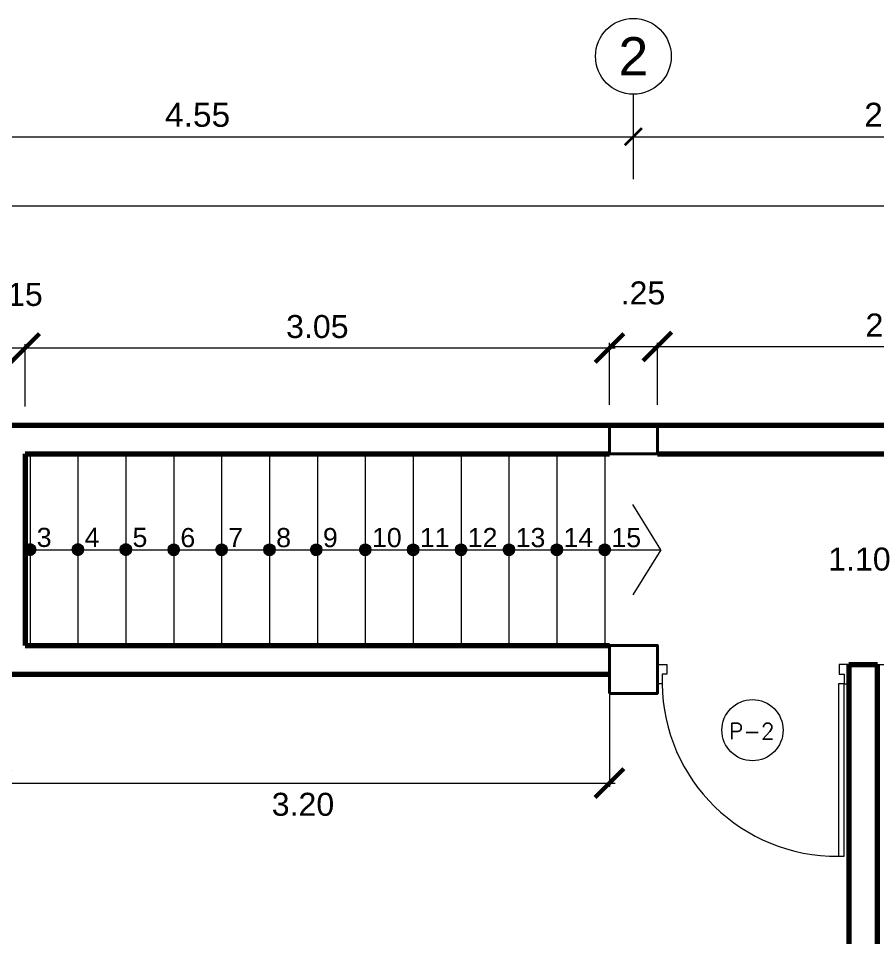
# Model space of a CAD drawing. Header units: millimetres. Extents: x 565 to 912, y 163 to 192.
# Drawn here: x 575.621 to 580.106, y 171.825 to 176.622 of the extents above; entities that cross this region are included whole.
import ezdxf

# ---------------------------------------------------------------- set-up
doc = ezdxf.new("R2010")
doc.units = ezdxf.units.MM
doc.header["$LTSCALE"] = 0.0125
for name, color, linetype, lineweight in [('COLUMNAS', 162, 'Continuous', 40), ('COTAS', 9, 'Continuous', 9), ('EQUIPO', 2, 'Continuous', 15), ('MARCO', 1, 'Continuous', 13), ('MURO ALTO', 40, 'Continuous', 70), ('proy', 254, 'Continuous', 0), ('TEXTO', 6, 'Continuous', 15)]:
    doc.layers.add(name, color=color, linetype=linetype, lineweight=lineweight)
doc.styles.add('ARIAL', font='arial.ttf')
doc.styles.add('NOMBRE-2', font='arial.ttf')
doc.styles.add('ROMANS135', font='romans.shx', dxfattribs={"width": 1.35})
doc.dimstyles.new('ISO-25', dxfattribs={"dimtxt": 0.12, "dimasz": 0.15, "dimexe": 0.02, "dimexo": 0.1055, "dimgap": 0.05, "dimtad": 2, "dimtih": 1, "dimtoh": 1, "dimzin": 4, "dimdsep": 46, "dimtxsty": 'ARIAL', "dimblk": 'ARCHTICK', "dimcen": 2.5, "dimdle": 0.03, "dimclrd": 1, "dimclre": 2, "dimclrt": 256, "dimadec": 0, "dimazin": 0, "dimtfac": 1, "dimtmove": 0, "dimatfit": 0, "dimldrblk": 'ARCHTICK', "dimfxl": 0, "dimlwd": 13, "dimlwe": 9, "dimarcsym": 0})
doc.dimstyles.new('PLANTA', dxfattribs={"dimtxt": 0.125, "dimasz": 0.09, "dimexe": 0.125, "dimexo": 0.1, "dimgap": 0.05, "dimtad": 1, "dimzin": 4, "dimdsep": 46, "dimtxsty": 'NOMBRE-2', "dimblk1": 'ARCHTICK', "dimblk2": 'ARCHTICK', "dimsah": 1, "dimcen": 0, "dimdle": 0.1, "dimclrd": 1, "dimclre": 1, "dimclrt": 256, "dimadec": 0, "dimazin": 0, "dimtfac": 1, "dimtmove": 1, "dimatfit": 3, "dimldrblk": 'ARCHTICK', "dimfxl": 0, "dimtolj": 1, "dimtzin": 0, "dimlwd": 0, "dimlwe": 0, "dimarcsym": 0})

# ---------------------------------------------------------------- blocks, each defined once
blk = doc.blocks.new('_ARCHTICK')
at = {"color": 0, "linetype": 'ByBlock', "const_width": 0.15}
blk.add_lwpolyline([(-0.5, -0.5), (0.5, 0.5)], dxfattribs=at)
blk = doc.blocks.new('*D107')
at = {"layer": 'COTAS', "color": 1, "lineweight": 0, "transparency": 16777216}
for p, q in [((573.5563, 175.0945), (573.5563, 175.7672)), ((610.5063, 175.2049), (610.5063, 175.7672)), ((610.6063, 175.6422), (573.4563, 175.6422))]:
    blk.add_line(p, q, dxfattribs=at)
at = {"layer": 'Defpoints', "color": 0, "transparency": 16777216}
for p in [(573.5563, 175.6422), (610.5063, 175.1049), (573.5563, 174.9945)]:
    blk.add_point(p, dxfattribs=at)
at = {"layer": 'COTAS', "color": 1, "lineweight": 0, "transparency": 16777216, "xscale": 0.09, "yscale": 0.09, "zscale": 0.09, "rotation": 180}
blk.add_blockref('_ARCHTICK', (573.5563, 175.6422), dxfattribs=at)
at = {"layer": 'COTAS', "color": 1, "lineweight": 0, "transparency": 16777216, "xscale": 0.09, "yscale": 0.09, "zscale": 0.09}
blk.add_blockref('_ARCHTICK', (610.5063, 175.6422), dxfattribs=at)
at = {"layer": 'COTAS', "transparency": 16777216, "insert": (592.0313, 175.756), "char_height": 0.125, "attachment_point": 5, "style": 'NOMBRE-2'}
blk.add_mtext('\\A1;36.95', dxfattribs=at)
blk = doc.blocks.new('*D110')
at = {"layer": 'COTAS', "color": 2, "lineweight": 9, "transparency": 16777216}
for p, q in [((578.9563, 174.6048), (578.9563, 174.9297)), ((581.4563, 174.6048), (581.4563, 174.9297))]:
    blk.add_line(p, q, dxfattribs=at)
at = {"layer": 'COTAS', "color": 1, "lineweight": 13, "transparency": 16777216}
blk.add_line((578.9263, 174.9097), (581.4863, 174.9097), dxfattribs=at)
at = {"layer": 'Defpoints', "color": 0, "transparency": 16777216}
for p in [(581.4563, 174.9097), (578.9563, 174.4993), (581.4563, 174.4993)]:
    blk.add_point(p, dxfattribs=at)
at = {"layer": 'COTAS', "color": 1, "lineweight": 13, "transparency": 16777216, "xscale": 0.15, "yscale": 0.15, "zscale": 0.15, "rotation": 180}
blk.add_blockref('_ARCHTICK', (578.9563, 174.9097), dxfattribs=at)
at = {"layer": 'COTAS', "color": 1, "lineweight": 13, "transparency": 16777216, "xscale": 0.15, "yscale": 0.15, "zscale": 0.15}
blk.add_blockref('_ARCHTICK', (581.4563, 174.9097), dxfattribs=at)
at = {"layer": 'COTAS', "transparency": 16777216, "insert": (580.2063, 175.021), "char_height": 0.12, "attachment_point": 5, "style": 'ARIAL'}
blk.add_mtext('2.50', dxfattribs=at)
blk = doc.blocks.new('*D109')
at = {"layer": 'COTAS', "color": 2, "lineweight": 9, "transparency": 16777216}
for p, q in [((578.7063, 174.6048), (578.7063, 174.9297)), ((578.9563, 174.6048), (578.9563, 174.9297))]:
    blk.add_line(p, q, dxfattribs=at)
at = {"layer": 'COTAS', "color": 1, "lineweight": 13, "transparency": 16777216}
blk.add_line((578.7063, 174.9097), (578.9563, 174.9097), dxfattribs=at)
at = {"layer": 'Defpoints', "color": 0, "transparency": 16777216}
for p in [(578.9563, 174.9097), (578.7063, 174.4993), (578.9563, 174.4993)]:
    blk.add_point(p, dxfattribs=at)
at = {"layer": 'COTAS', "transparency": 16777216, "insert": (578.8813, 175.1885), "char_height": 0.12, "attachment_point": 5, "style": 'ARIAL'}
blk.add_mtext('.25', dxfattribs=at)
blk = doc.blocks.new('P1.0m')
at = {"layer": 'EQUIPO'}
blk.add_lwpolyline([(0.025, 0), (0.055, 0), (0.055, 0.9), (0.025, 0.9)], close=True, dxfattribs=at)
for points in [[(0, -0.1), (0.05, -0.1), (0.05, -0.05), (0.025, -0.05), (0.025, 0), (0, 0)], [(1, -0.1), (0.95, -0.1), (0.95, -0.05), (0.975, -0.05), (0.975, 0), (1, 0)]]:
    blk.add_lwpolyline(points, dxfattribs=at)
at = {"layer": 'EQUIPO', "color": 252}
blk.add_arc((0.065, -0.01), 0.9101, 0.6296, 90.6296, dxfattribs=at)
blk = doc.blocks.new('*D162')
at = {"layer": 'COTAS', "color": 1, "lineweight": 13, "transparency": 16777216}
blk.add_line((578.7363, 174.9018), (575.6263, 174.9018), dxfattribs=at)
at = {"layer": 'COTAS', "color": 2, "lineweight": 9, "transparency": 16777216}
for p, q in [((575.6563, 174.5972), (575.6563, 174.9218)), ((578.7063, 174.7472), (578.7063, 174.9218))]:
    blk.add_line(p, q, dxfattribs=at)
at = {"layer": 'Defpoints', "color": 0, "transparency": 16777216}
for p in [(575.6563, 174.9018), (578.7063, 174.6417), (575.6563, 174.4917)]:
    blk.add_point(p, dxfattribs=at)
at = {"layer": 'COTAS', "color": 1, "lineweight": 13, "transparency": 16777216, "xscale": 0.15, "yscale": 0.15, "zscale": 0.15, "rotation": 180}
blk.add_blockref('_ARCHTICK', (575.6563, 174.9018), dxfattribs=at)
at = {"layer": 'COTAS', "color": 1, "lineweight": 13, "transparency": 16777216, "xscale": 0.15, "yscale": 0.15, "zscale": 0.15}
blk.add_blockref('_ARCHTICK', (578.7063, 174.9018), dxfattribs=at)
at = {"layer": 'COTAS', "transparency": 16777216, "insert": (577.1813, 175.0131), "char_height": 0.12, "attachment_point": 5, "style": 'ARIAL'}
blk.add_mtext('3.05', dxfattribs=at)
blk = doc.blocks.new('*D163')
at = {"layer": 'COTAS', "color": 2, "lineweight": 9, "transparency": 16777216}
for p, q in [((575.5063, 174.6048), (575.5063, 174.9218)), ((575.6563, 174.5972), (575.6563, 174.9218))]:
    blk.add_line(p, q, dxfattribs=at)
at = {"layer": 'COTAS', "color": 1, "lineweight": 13, "transparency": 16777216}
blk.add_line((575.6563, 174.9018), (575.5063, 174.9018), dxfattribs=at)
at = {"layer": 'Defpoints', "color": 0, "transparency": 16777216}
for p in [(575.5063, 174.9018), (575.5063, 174.4993), (575.6563, 174.4917)]:
    blk.add_point(p, dxfattribs=at)
at = {"layer": 'COTAS', "transparency": 16777216, "insert": (575.6313, 175.1806), "char_height": 0.12, "attachment_point": 5, "style": 'ARIAL'}
blk.add_mtext('.15', dxfattribs=at)
blk = doc.blocks.new('*D171')
at = {"layer": 'COTAS', "color": 2, "lineweight": 9, "transparency": 16777216}
for p, q in [((575.5063, 173.0938), (575.5063, 172.6108)), ((578.7063, 173.0938), (578.7063, 172.6108))]:
    blk.add_line(p, q, dxfattribs=at)
at = {"layer": 'COTAS', "color": 1, "lineweight": 13, "transparency": 16777216}
blk.add_line((575.4763, 172.6308), (578.7363, 172.6308), dxfattribs=at)
at = {"layer": 'Defpoints', "color": 0, "transparency": 16777216}
for p in [(575.5063, 173.1993), (578.7063, 173.1993), (578.7063, 172.6308)]:
    blk.add_point(p, dxfattribs=at)
at = {"layer": 'COTAS', "color": 1, "lineweight": 13, "transparency": 16777216, "xscale": 0.15, "yscale": 0.15, "zscale": 0.15, "rotation": 180}
blk.add_blockref('_ARCHTICK', (575.5063, 172.6308), dxfattribs=at)
at = {"layer": 'COTAS', "color": 1, "lineweight": 13, "transparency": 16777216, "xscale": 0.15, "yscale": 0.15, "zscale": 0.15}
blk.add_blockref('_ARCHTICK', (578.7063, 172.6308), dxfattribs=at)
at = {"layer": 'COTAS', "transparency": 16777216, "insert": (577.1063, 172.5195), "char_height": 0.12, "attachment_point": 5, "style": 'ARIAL'}
blk.add_mtext('3.20', dxfattribs=at)
blk = doc.blocks.new('*D187')
at = {"layer": 'COTAS', "color": 1, "lineweight": 13, "transparency": 16777216}
blk.add_line((580.2231, 174.3793), (580.2231, 173.2193), dxfattribs=at)
at = {"layer": 'COTAS', "color": 2, "lineweight": 9, "transparency": 16777216}
for p, q in [((580.285, 174.3493), (580.2031, 174.3493)), ((580.285, 173.2493), (580.2031, 173.2493))]:
    blk.add_line(p, q, dxfattribs=at)
at = {"layer": 'Defpoints', "color": 0, "transparency": 16777216}
for p in [(580.3905, 174.3493), (580.2231, 173.2493), (580.3905, 173.2493)]:
    blk.add_point(p, dxfattribs=at)
at = {"layer": 'COTAS', "color": 1, "lineweight": 13, "transparency": 16777216, "xscale": 0.15, "yscale": 0.15, "zscale": 0.15}
for p, rotation in [((580.2231, 174.3493), 90), ((580.2231, 173.2493), 270)]:
    blk.add_blockref('_ARCHTICK', p, dxfattribs=dict(at, rotation=rotation))
at = {"layer": 'COTAS', "transparency": 16777216, "insert": (580.0113, 173.7993), "char_height": 0.12, "attachment_point": 5, "style": 'ARIAL'}
blk.add_mtext('1.10', dxfattribs=at)
blk = doc.blocks.new('*D189')
at = {"layer": 'COTAS', "color": 2, "lineweight": 9, "transparency": 16777216}
for p, q in [((580.0618, 173.2493), (580.2681, 173.2493)), ((580.0739, 168.765), (580.2681, 168.765))]:
    blk.add_line(p, q, dxfattribs=at)
at = {"layer": 'COTAS', "color": 1, "lineweight": 13, "transparency": 16777216}
blk.add_line((580.2481, 173.2793), (580.2481, 168.735), dxfattribs=at)
at = {"layer": 'Defpoints', "color": 0, "transparency": 16777216}
for p in [(579.9563, 173.2493), (579.9684, 168.765), (580.2481, 168.765)]:
    blk.add_point(p, dxfattribs=at)
at = {"layer": 'COTAS', "color": 1, "lineweight": 13, "transparency": 16777216, "xscale": 0.15, "yscale": 0.15, "zscale": 0.15}
for p, rotation in [((580.2481, 173.2493), 90), ((580.2481, 168.765), 270)]:
    blk.add_blockref('_ARCHTICK', p, dxfattribs=dict(at, rotation=rotation))
at = {"layer": 'COTAS', "transparency": 16777216, "insert": (580.4565, 171.0071), "char_height": 0.12, "attachment_point": 5, "style": 'ARIAL'}
blk.add_mtext('4.48', dxfattribs=at)
blk = doc.blocks.new('*D209')
at = {"layer": 'COTAS', "color": 1, "lineweight": 0, "transparency": 16777216}
for p, q in [((574.2813, 175.8826), (574.2813, 176.1295)), ((578.8313, 175.8826), (578.8313, 176.1295)), ((574.1813, 176.0045), (578.9313, 176.0045))]:
    blk.add_line(p, q, dxfattribs=at)
at = {"layer": 'Defpoints', "color": 0, "transparency": 16777216}
for p in [(578.8313, 176.0045), (574.2813, 175.7826), (578.8313, 175.7826)]:
    blk.add_point(p, dxfattribs=at)
at = {"layer": 'COTAS', "color": 1, "lineweight": 0, "transparency": 16777216, "xscale": 0.09, "yscale": 0.09, "zscale": 0.09, "rotation": 180}
blk.add_blockref('_ARCHTICK', (574.2813, 176.0045), dxfattribs=at)
at = {"layer": 'COTAS', "color": 1, "lineweight": 0, "transparency": 16777216, "xscale": 0.09, "yscale": 0.09, "zscale": 0.09}
blk.add_blockref('_ARCHTICK', (578.8313, 176.0045), dxfattribs=at)
at = {"layer": 'COTAS', "transparency": 16777216, "insert": (576.5563, 176.1181), "char_height": 0.125, "attachment_point": 5, "style": 'NOMBRE-2'}
blk.add_mtext('\\A1;4.55', dxfattribs=at)
blk = doc.blocks.new('*D211')
at = {"layer": 'COTAS', "color": 1, "lineweight": 0, "transparency": 16777216}
for p, q in [((578.8313, 175.8826), (578.8313, 176.1295)), ((581.5813, 176.1045), (581.5813, 176.1295)), ((578.7313, 176.0045), (581.6813, 176.0045))]:
    blk.add_line(p, q, dxfattribs=at)
at = {"layer": 'Defpoints', "color": 0, "transparency": 16777216}
for p in [(581.5813, 176.0045), (581.5813, 176.0045), (578.8313, 175.7826)]:
    blk.add_point(p, dxfattribs=at)
at = {"layer": 'COTAS', "color": 1, "lineweight": 0, "transparency": 16777216, "xscale": 0.09, "yscale": 0.09, "zscale": 0.09, "rotation": 180}
blk.add_blockref('_ARCHTICK', (578.8313, 176.0045), dxfattribs=at)
at = {"layer": 'COTAS', "color": 1, "lineweight": 0, "transparency": 16777216, "xscale": 0.09, "yscale": 0.09, "zscale": 0.09}
blk.add_blockref('_ARCHTICK', (581.5813, 176.0045), dxfattribs=at)
at = {"layer": 'COTAS', "transparency": 16777216, "insert": (580.2063, 176.1183), "char_height": 0.125, "attachment_point": 5, "style": 'NOMBRE-2'}
blk.add_mtext('\\A1;2.75', dxfattribs=at)

msp = doc.modelspace()

# ---------------------------------------------------------------- hatches: boundary and pattern name
at = {"layer": 'MARCO'}
h = msp.add_hatch(dxfattribs=at)
h.set_pattern_fill('LINE', color=256, scale=0.0001, style=0)
h.set_pattern_definition([(0, (145.301059, 13.3037325), (0, 0.0003175), [])])
h.paths.add_polyline_path([(575.65203, 173.85031, 1), (575.71128, 173.85031, 1)])
h = msp.add_hatch(dxfattribs=at)
h.set_pattern_fill('LINE', color=256, scale=0.0001, style=0)
h.set_pattern_definition([(0, (145.551059, 13.3037325), (0, 0.0003175), [])])
h.paths.add_polyline_path([(575.90203, 173.85031, 1), (575.96128, 173.85031, 1)])
h = msp.add_hatch(dxfattribs=at)
h.set_pattern_fill('LINE', color=256, scale=0.0001, style=0)
h.set_pattern_definition([(0, (145.801059, 13.3037325), (0, 0.0003175), [])])
h.paths.add_polyline_path([(576.15203, 173.85031, 1), (576.21128, 173.85031, 1)])
h = msp.add_hatch(dxfattribs=at)
h.set_pattern_fill('LINE', color=256, scale=0.0001, style=0)
h.set_pattern_definition([(0, (146.051059, 13.30267346), (0, 0.0003175), [])])
h.paths.add_polyline_path([(576.40203, 173.84925, 1), (576.46128, 173.84925, 1)])
h = msp.add_hatch(dxfattribs=at)
h.set_pattern_fill('LINE', color=256, scale=0.0001, style=0)
h.set_pattern_definition([(0, (146.301059, 13.30267346), (0, 0.0003175), [])])
h.paths.add_polyline_path([(576.65203, 173.84925, 1), (576.71128, 173.84925, 1)])
h = msp.add_hatch(dxfattribs=at)
h.set_pattern_fill('LINE', color=256, scale=0.0001, style=0)
h.set_pattern_definition([(0, (146.551059, 13.30267346), (0, 0.0003175), [])])
h.paths.add_polyline_path([(576.90203, 173.84925, 1), (576.96128, 173.84925, 1)])
h = msp.add_hatch(dxfattribs=at)
h.set_pattern_fill('LINE', color=256, scale=0.0001, style=0)
h.set_pattern_definition([(0, (146.79509473, 13.30267346), (0, 0.0003175), [])])
h.paths.add_polyline_path([(577.14606, 173.84925, 1), (577.20532, 173.84925, 1)])
h = msp.add_hatch(dxfattribs=at)
h.set_pattern_fill('LINE', color=256, scale=0.0001, style=0)
h.set_pattern_definition([(0, (147.051059, 13.30267346), (0, 0.0003175), [])])
h.paths.add_polyline_path([(577.40203, 173.84925, 1), (577.46128, 173.84925, 1)])
h = msp.add_hatch(dxfattribs=at)
h.set_pattern_fill('LINE', color=256, scale=0.0001, style=0)
h.set_pattern_definition([(0, (147.301059, 13.30267346), (0, 0.0003175), [])])
h.paths.add_polyline_path([(577.65203, 173.84925, 1), (577.71128, 173.84925, 1)])
h = msp.add_hatch(dxfattribs=at)
h.set_pattern_fill('LINE', color=256, scale=0.0001, style=0)
h.set_pattern_definition([(0, (147.551059, 13.30267346), (0, 0.0003175), [])])
h.paths.add_polyline_path([(577.90203, 173.84925, 1), (577.96128, 173.84925, 1)])
h = msp.add_hatch(dxfattribs=at)
h.set_pattern_fill('LINE', color=256, scale=0.0001, style=0)
h.set_pattern_definition([(0, (147.801059, 13.30267346), (0, 0.0003175), [])])
h.paths.add_polyline_path([(578.15203, 173.84925, 1), (578.21128, 173.84925, 1)])
h = msp.add_hatch(dxfattribs=at)
h.set_pattern_fill('LINE', color=256, scale=0.0001, style=0)
h.set_pattern_definition([(0, (148.051059, 13.30267346), (0, 0.0003175), [])])
h.paths.add_polyline_path([(578.40203, 173.84925, 1), (578.46128, 173.84925, 1)])
h = msp.add_hatch(dxfattribs=at)
h.set_pattern_fill('LINE', color=256, scale=0.0001, style=0)
h.set_pattern_definition([(0, (148.301059, 13.30267346), (0, 0.0003175), [])])
h.paths.add_polyline_path([(578.65203, 173.84925, 1), (578.71128, 173.84925, 1)])

# ---------------------------------------------------------------- linework, layer by layer
at = {"layer": 'COLUMNAS'}
for points in [[(578.70626, 174.34925), (578.95626, 174.34925), (578.95626, 174.49925), (578.70626, 174.49925)], [(578.70626, 173.09925), (578.95626, 173.09925), (578.95626, 173.34925), (578.70626, 173.34925)]]:
    msp.add_lwpolyline(points, close=True, dxfattribs=at)
at = {"layer": 'COTAS'}
for q in [(578.82806, 174.08547), (578.82806, 173.61303)]:
    msp.add_line((578.97522, 173.84925), q, dxfattribs=at)
at = {"layer": 'EQUIPO'}
for centre in [(575.68166, 173.85031), (575.93166, 173.85031), (576.18166, 173.85031), (576.43166, 173.84925), (576.68166, 173.84925), (576.93166, 173.84925), (577.17569, 173.84925), (577.43166, 173.84925), (577.68166, 173.84925), (577.93166, 173.84925), (578.18166, 173.84925), (578.43166, 173.84925), (578.68166, 173.84925)]:
    msp.add_circle(centre, 0.02963, dxfattribs=at)
at = {"layer": 'MURO ALTO'}
for p, q in [((574.15626, 174.49925), (595.20626, 174.49925)), ((575.65626, 174.34925), (575.65626, 173.34925)), ((575.65626, 174.34925), (576.93166, 174.34925)), ((576.68166, 174.34925), (578.70626, 174.34925)), ((578.95626, 174.34925), (581.45626, 174.34925)), ((575.65626, 173.34925), (576.93166, 173.34925)), ((576.68166, 173.34925), (578.70626, 173.34925)), ((579.95626, 173.24925), (579.95626, 168.76501)), ((579.95626, 173.24925), (580.10626, 173.24925)), ((580.10626, 168.76542), (580.10626, 173.24925)), ((575.50626, 173.19925), (578.70626, 173.19925))]:
    msp.add_line(p, q, dxfattribs=at)
at = {"layer": 'proy'}
for p, q in [((575.68166, 174.34925), (575.68166, 173.34925)), ((575.93166, 174.34925), (575.93166, 173.34925)), ((576.18166, 174.34925), (576.18166, 173.34925)), ((576.43166, 174.34925), (576.43166, 173.34925)), ((576.68166, 174.34925), (576.68166, 173.34925)), ((576.93166, 174.34925), (576.93166, 173.34925)), ((577.18166, 174.34925), (577.18166, 173.34925)), ((577.43166, 174.34925), (577.43166, 173.34925)), ((577.68166, 174.34925), (577.68166, 173.34925)), ((577.93166, 174.34925), (577.93166, 173.34925)), ((578.18166, 174.34925), (578.18166, 173.34925)), ((578.43166, 174.34925), (578.43166, 173.34925)), ((578.68166, 174.34925), (578.68166, 173.34925)), ((575.65205, 173.84925), (578.97522, 173.84925))]:
    msp.add_line(p, q, dxfattribs=at)
msp.add_circle((579.45301, 172.9071), 0.15956, dxfattribs=at)
at = {"layer": 'TEXTO'}
msp.add_line((578.83126, 175.78259), (578.83126, 176.22639), dxfattribs=at)
msp.add_circle((578.83126, 176.42431), 0.19792, dxfattribs=at)

# ---------------------------------------------------------------- block references
at = {"layer": 'proy', "rotation": 180}
msp.add_blockref('P1.0m', (579.95626, 173.14925), dxfattribs=at)

# ---------------------------------------------------------------- texts
at = {"layer": 'TEXTO'}
for s, height, style, p in [('3', 0.1, 'ARIAL', (575.71633, 173.86348)), ('4', 0.1, 'ARIAL', (575.96633, 173.86348)), ('5', 0.1, 'ARIAL', (576.21633, 173.86348)), ('6', 0.1, 'ARIAL', (576.46633, 173.86242)), ('7', 0.1, 'ARIAL', (576.71633, 173.86242)), ('8', 0.1, 'ARIAL', (576.96633, 173.86242)), ('9', 0.1, 'ARIAL', (577.21036, 173.86242)), ('10', 0.1, 'ARIAL', (577.46633, 173.86242)), ('11', 0.1, 'ARIAL', (577.71633, 173.86242)), ('12', 0.1, 'ARIAL', (577.96633, 173.86242)), ('13', 0.1, 'ARIAL', (578.21633, 173.86242)), ('14', 0.1, 'ARIAL', (578.46633, 173.86242)), ('15', 0.1, 'ARIAL', (578.71633, 173.86242)), ('P-2', 0.0825, 'ROMANS135', (579.33079, 172.8605))]:
    msp.add_text(s, height=height, dxfattribs=dict(at, style=style)).set_placement(p)
at = {"layer": 'TEXTO', "insert": (578.83126, 176.42431), "char_height": 0.2, "attachment_point": 5, "style": 'ARIAL'}
msp.add_mtext('2', dxfattribs=at)

# ---------------------------------------------------------------- dimensions: what is measured, and where the dimension line sits
at = {"layer": 'COTAS'}
for base, p1, p2, dimstyle, picture, middle in [((578.83126, 176.00449), (574.28126, 175.78259), (578.83126, 175.78259), 'PLANTA', '*D209', (576.55626, 176.11806)), ((581.58126, 176.00449), (578.83126, 175.78259), (581.58126, 176.00449), 'PLANTA', '*D211', (580.20626, 176.11831)), ((573.55626, 175.64216), (610.50626, 175.10494), (573.55626, 174.99454), 'PLANTA', '*D107', (592.03126, 175.75603)), ((575.65626, 174.90178), (578.70626, 174.64174), (575.65626, 174.49174), 'ISO-25', '*D162', (577.18126, 175.01309))]:
    dim = msp.add_linear_dim(base=base, p1=p1, p2=p2, dimstyle=dimstyle, dxfattribs=at)
    dim.commit()
    dim.dimension.update_dxf_attribs({"geometry": picture, "text_midpoint": middle})
for base, p1, p2, picture, middle in [((578.95626, 174.90972), (578.70626, 174.49925), (578.95626, 174.49925), '*D109', (578.88126, 175.18853)), ((575.50626, 174.90178), (575.65626, 174.49174), (575.50626, 174.49925), '*D163', (575.63126, 175.18059)), ((581.45626, 174.90972), (578.95626, 174.49925), (581.45626, 174.49925), '*D110', (580.20626, 175.02099)), ((578.70626, 172.63083), (575.50626, 173.19925), (578.70626, 173.19925), '*D171', (577.10626, 172.51952))]:
    dim = msp.add_linear_dim(base=base, p1=p1, p2=p2, dimstyle='ISO-25', override={"dimtmove": 1}, dxfattribs=at)
    dim.commit()
    dim.dimension.update_dxf_attribs({"geometry": picture, "text_midpoint": middle})
for base, p1, p2, picture, middle in [((580.22314, 173.24925), (580.39053, 174.34925), (580.39053, 173.24925), '*D187', (580.01131, 173.79925)), ((580.24814, 168.76505), (579.95626, 173.24925), (579.96844, 168.76505), '*D189', (580.45653, 171.00715))]:
    dim = msp.add_linear_dim(base=base, p1=p1, p2=p2, angle=90, dimstyle='ISO-25', dxfattribs=at)
    dim.commit()
    dim.dimension.update_dxf_attribs({"geometry": picture, "text_midpoint": middle})

doc.saveas('drawing.dxf')
